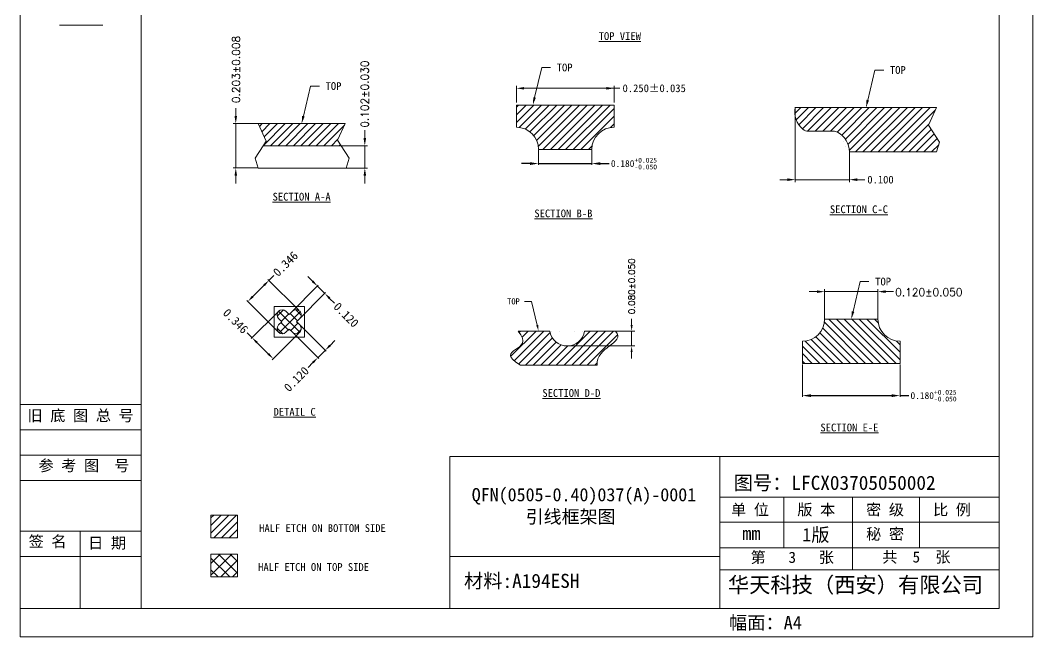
# Model space of a CAD drawing. Header units: millimetres. Extents: x 4026 to 4299, y 1527 to 1783.
# Drawn here: x 4246.95 to 4258.7, y 1745.5 to 1752.66 of the extents above; entities that cross this region are included whole.
import ezdxf
from ezdxf.enums import TextEntityAlignment as Align

# ---------------------------------------------------------------- set-up
doc = ezdxf.new("R2010")
doc.units = ezdxf.units.MM
for name, color, linetype in [('1', 7, 'Continuous'), ('EACH', 4, 'Continuous'), ('图层1实体', 7, 'Continuous')]:
    doc.layers.add(name, color=color, linetype=linetype)
doc.layers.add('Half-etch', color=6, linetype='Continuous', lineweight=5)
doc.layers.add('标注线', color=3, linetype='Continuous', lineweight=18)
doc.styles.add('SIMPLEX', font='SIMPLEX')
doc.styles.get("Standard").update_dxf_attribs({"font": ''})
doc.styles.add('宋体', font='')
doc.styles.get('Standard').set_extended_font_data('SimSun')
doc.styles.get('宋体').set_extended_font_data('SimSun')
doc.dimstyles.new('ISO-25', dxfattribs={"dimtxt": 0.1, "dimasz": 0.08, "dimexe": 0.015, "dimexo": 0.015, "dimgap": 0.02, "dimtad": 0, "dimzin": 1, "dimdsep": 46, "dimtxsty": 'Standard', "dimcen": 0.1, "dimadec": 0, "dimazin": 0, "dimtfac": 1, "dimtmove": 0, "dimatfit": 3, "dimfxl": 1, "dimarcsym": 0})

# ---------------------------------------------------------------- blocks, each defined once
blk = doc.blocks.new('*D87')
at = {"layer": 'Defpoints', "color": 0}
for p in [(4250.482, 1749.488), (4250.069, 1749.245), (4250.154, 1749.16)]:
    blk.add_point(p, dxfattribs=at)
at = {"layer": '标注线', "color": 0, "lineweight": 5}
for p, q in [((4250.34, 1749.629), (4250.284, 1749.686)), ((4250.079, 1749.255), (4250.407, 1749.583)), ((4250.397, 1749.573), (4250.482, 1749.488)), ((4250.164, 1749.17), (4250.492, 1749.498)), ((4250.538, 1749.431), (4250.595, 1749.375))]:
    blk.add_line(p, q, dxfattribs=at)
at = {"layer": '标注线', "color": 0}
for points in [[(4250.331, 1749.62), (4250.35, 1749.639), (4250.397, 1749.573)], [(4250.548, 1749.441), (4250.529, 1749.422), (4250.482, 1749.488)]]:
    blk.add_solid(points, dxfattribs=at)
at = {"layer": '标注线', "color": 0, "lineweight": 5, "insert": (4250.73, 1749.239), "char_height": 0.1, "attachment_point": 5, "rotation": 315}
blk.add_mtext('0.120', dxfattribs=at)
blk = doc.blocks.new('*D88')
at = {"layer": 'Defpoints', "color": 0}
for p in [(4249.834, 1749.639), (4250.191, 1749.282), (4249.946, 1749.037)]:
    blk.add_point(p, dxfattribs=at)
at = {"layer": '标注线', "color": 0, "lineweight": 5}
for p, q in [((4249.834, 1749.639), (4249.891, 1749.696)), ((4249.646, 1749.451), (4249.777, 1749.583)), ((4250.181, 1749.293), (4249.823, 1749.65)), ((4249.936, 1749.048), (4249.579, 1749.405))]:
    blk.add_line(p, q, dxfattribs=at)
at = {"layer": '标注线', "color": 0}
for points in [[(4249.787, 1749.573), (4249.768, 1749.592), (4249.834, 1749.639)], [(4249.636, 1749.46), (4249.655, 1749.442), (4249.589, 1749.394)]]:
    blk.add_solid(points, dxfattribs=at)
at = {"layer": '标注线', "color": 0, "lineweight": 5, "insert": (4250.026, 1749.831), "char_height": 0.1, "attachment_point": 5, "rotation": 45}
blk.add_mtext('0.346', dxfattribs=at)
blk = doc.blocks.new('*D89')
at = {"layer": 'Defpoints', "color": 0}
for p in [(4249.946, 1749.282), (4250.191, 1749.037), (4249.884, 1748.73)]:
    blk.add_point(p, dxfattribs=at)
at = {"layer": '标注线', "color": 0, "lineweight": 5}
for p, q in [((4249.936, 1749.272), (4249.628, 1748.964)), ((4249.639, 1748.974), (4249.582, 1749.031)), ((4250.181, 1749.027), (4249.873, 1748.719)), ((4249.695, 1748.918), (4249.827, 1748.786))]:
    blk.add_line(p, q, dxfattribs=at)
at = {"layer": '标注线', "color": 0}
for points in [[(4249.705, 1748.927), (4249.686, 1748.908), (4249.639, 1748.974)], [(4249.818, 1748.777), (4249.836, 1748.796), (4249.884, 1748.73)]]:
    blk.add_solid(points, dxfattribs=at)
at = {"layer": '标注线', "color": 0, "lineweight": 5, "insert": (4249.447, 1749.167), "char_height": 0.1, "attachment_point": 5, "rotation": 315}
blk.add_mtext('0.346', dxfattribs=at)
blk = doc.blocks.new('*D90')
at = {"layer": 'Defpoints', "color": 0}
for p in [(4250.069, 1749.075), (4250.154, 1749.16), (4250.486, 1748.827)]:
    blk.add_point(p, dxfattribs=at)
at = {"layer": '标注线', "color": 0, "lineweight": 5}
for p, q in [((4250.164, 1749.149), (4250.497, 1748.816)), ((4250.079, 1749.064), (4250.412, 1748.732)), ((4250.543, 1748.884), (4250.599, 1748.94)), ((4250.401, 1748.742), (4250.486, 1748.827)), ((4250.345, 1748.686), (4250.288, 1748.629))]:
    blk.add_line(p, q, dxfattribs=at)
at = {"layer": '标注线', "color": 0}
for points in [[(4250.533, 1748.893), (4250.552, 1748.874), (4250.486, 1748.827)], [(4250.354, 1748.676), (4250.335, 1748.695), (4250.401, 1748.742)]]:
    blk.add_solid(points, dxfattribs=at)
at = {"layer": '标注线', "color": 0, "lineweight": 5, "insert": (4250.153, 1748.493), "char_height": 0.1, "attachment_point": 5, "rotation": 45}
blk.add_mtext('0.120', dxfattribs=at)
blk = doc.blocks.new('*D282')
at = {"layer": 'Defpoints', "color": 0}
for p in [(4252.963, 1751.16), (4253.581, 1751.16), (4253.581, 1750.996)]:
    blk.add_point(p, dxfattribs=at)
at = {"layer": '标注线', "color": 0, "lineweight": 5}
for p, q in [((4252.963, 1751.15), (4252.963, 1750.981)), ((4253.581, 1751.15), (4253.581, 1750.981))]:
    blk.add_line(p, q, dxfattribs=at)
at = {"layer": '标注线', "color": 0, "lineweight": -2}
for p, q in [((4252.863, 1750.996), (4252.763, 1750.996)), ((4252.963, 1750.996), (4253.581, 1750.996)), ((4253.681, 1750.996), (4253.781, 1750.996))]:
    blk.add_line(p, q, dxfattribs=at)
at = {"layer": '标注线', "color": 0}
for points in [[(4252.863, 1750.979), (4252.863, 1751.012), (4252.963, 1750.996)], [(4253.681, 1751.012), (4253.681, 1750.979), (4253.581, 1750.996)]]:
    blk.add_solid(points, dxfattribs=at)
at = {"layer": '标注线', "color": 0, "lineweight": 5, "insert": (4254.07, 1750.996), "char_height": 0.08, "attachment_point": 5}
blk.add_mtext('\\A1;0.180{\\H0.7x;\\S+0.025^ -0.050;}', dxfattribs=at)
blk = doc.blocks.new('*D287')
at = {"layer": 'Defpoints', "color": 0}
for p in [(4256.024, 1748.675), (4257.158, 1748.675), (4257.158, 1748.302)]:
    blk.add_point(p, dxfattribs=at)
at = {"layer": '标注线', "color": 0, "lineweight": 5}
for p, q in [((4256.024, 1748.665), (4256.024, 1748.287)), ((4257.158, 1748.665), (4257.158, 1748.287))]:
    blk.add_line(p, q, dxfattribs=at)
at = {"layer": '标注线', "color": 0, "lineweight": -2}
for p, q in [((4256.124, 1748.302), (4257.058, 1748.302)), ((4257.158, 1748.302), (4257.258, 1748.302))]:
    blk.add_line(p, q, dxfattribs=at)
at = {"layer": '标注线', "color": 0}
for points in [[(4256.124, 1748.318), (4256.124, 1748.285), (4256.024, 1748.302)], [(4257.058, 1748.285), (4257.058, 1748.318), (4257.158, 1748.302)]]:
    blk.add_solid(points, dxfattribs=at)
at = {"layer": '标注线', "color": 0, "lineweight": 5, "insert": (4257.546, 1748.302), "char_height": 0.08, "attachment_point": 5}
blk.add_mtext('\\A1;0.180{\\H0.7x;\\S+0.025^ -0.050;}', dxfattribs=at)

msp = doc.modelspace()

# ---------------------------------------------------------------- hatches: boundary and pattern name
at = {"layer": 'EACH', "lineweight": 5}
h = msp.add_hatch(dxfattribs=at)
h.set_pattern_fill('ANSI31', color=256, scale=0.5, style=0)
h.set_pattern_definition([(45, (3811.32552, 1438.43253), (-0.044194174, 0.044194174), [])])
h.paths.add_polyline_path([(4252.7054, 1751.6754), (4252.7054, 1751.4178, -0.4142136), (4252.9629, 1751.1602), (4253.5811, 1751.1602, -0.4142136), (4253.8387, 1751.4178), (4253.8387, 1751.6754)])
h = msp.add_hatch(dxfattribs=at)
h.set_pattern_fill('ANSI31', color=256, scale=0.5, style=0)
h.set_pattern_definition([(45, (3812.064734, 1438.43253), (-0.044194174, 0.044194174), [])])
edge = h.paths.add_edge_path()
edge.add_arc((4256.0943, 1751.4709), 0.1, 230.1314, 270)
edge.add_line((4256.0943, 1751.3709), (4256.3851, 1751.3709))
edge.add_line((4256.3851, 1751.3709), (4256.3851, 1751.3709))
edge.add_arc((4256.3851, 1751.2709), 0.1, 62.58165, 89.99931, ccw=False)
edge.add_arc((4256.3125, 1751.131), 0.2576, 0, 62.58186, ccw=False)
edge.add_line((4256.5701, 1751.131), (4257.581, 1751.131))
edge.add_line((4257.581, 1751.131), (4257.6149, 1751.2459))
edge.add_line((4257.6149, 1751.2459), (4257.4872, 1751.4426))
edge.add_line((4257.4872, 1751.4426), (4257.5813, 1751.6462))
edge.add_line((4257.5813, 1751.6462), (4255.9406, 1751.6462))
edge.add_arc((4256.1989, 1751.5961), 0.2632, 169.03409, 230.13118)
h = msp.add_hatch(dxfattribs=at)
h.set_pattern_fill('ANSI31', color=256, scale=0.5, style=0)
h.set_pattern_definition([(45, (3810.67942, 1438.2478), (-0.044194174, 0.044194174), [])])
h.paths.add_polyline_path([(4250.6302, 1751.267), (4250.6724, 1751.202), (4249.7671, 1751.202), (4249.8021, 1751.256), (4249.708, 1751.4596), (4250.7193, 1751.4596)])
h = msp.add_hatch(dxfattribs=at)
h.set_pattern_fill('ANSI31', color=256, scale=0.5, style=0)
h.set_pattern_definition([(315, (3814.644415, 2061.917456), (-0.044194174, -0.044194174), [])])
h.paths.add_polyline_path([(4256.0242, 1748.6746), (4256.0242, 1748.9322, 0.4142136), (4256.2818, 1749.1898), (4256.9, 1749.1898, 0.4142136), (4257.1576, 1748.9322), (4257.1576, 1748.6746)])
at = {"layer": 'EACH', "linetype": 'ByBlock', "lineweight": 5}
h = msp.add_hatch(dxfattribs=at)
h.set_pattern_fill('ANSI31', color=4, scale=0.02, style=0)
h.set_pattern_definition([(45, (3915.24243, 1754.3149), (-0.044901281, 0.044901281), [])])
edge = h.paths.add_edge_path()
edge.add_spline(control_points=[(4253.6444, 1748.6563), (4253.617, 1748.8663), (4253.9818, 1748.9083), (4253.8564, 1749.0495)], knot_values=[0, 0, 0, 0, 0.4031739, 0.4031739, 0.4031739, 0.4031739], degree=3, periodic=0)
edge.add_line((4253.8564, 1749.0495), (4253.497, 1749.0495))
edge.add_arc((4253.2949, 1749.0832), 0.2048, 189.4628, 350.5372, ccw=False)
edge.add_line((4253.0929, 1749.0495), (4252.7261, 1749.0495))
edge.add_spline(control_points=[(4252.7261, 1749.0495), (4252.9443, 1748.8037), (4252.4149, 1748.8563), (4252.7519, 1748.6563)], knot_values=[0, 0, 0, 0, 0.4031739, 0.4031739, 0.4031739, 0.4031739], degree=3, periodic=0)
edge.add_line((4252.7519, 1748.6563), (4253.6444, 1748.6563))
at = {"layer": 'EACH', "lineweight": 5}
h = msp.add_hatch(dxfattribs=at)
h.set_pattern_fill('ANSI31', color=256, scale=0.5, style=0)
h.set_pattern_definition([(45, (3807.70225, 1435.70738), (-0.044194174, 0.044194174), [])])
h.paths.add_polyline_path([(4249.1613, 1746.9139), (4249.1613, 1746.6496), (4249.4698, 1746.6496), (4249.4698, 1746.9139)])
at = {"layer": 'Half-etch', "lineweight": 0}
h = msp.add_hatch(dxfattribs=at)
h.set_pattern_fill('ANSI37', color=256, scale=0.024, angle=180)
h.set_pattern_definition([(135, (8490.33682, -19.88455), (0.0538815367, 0.0538815367), []), (45, (8490.33682, -19.88455), (0.0538815367, -0.0538815367), [])])
h.paths.add_polyline_path([(4250.1536, 1749.1597), (4250.1912, 1749.1973, 1), (4250.1063, 1749.2821), (4250.0688, 1749.2445), (4250.0312, 1749.2821, 1), (4249.9463, 1749.1973), (4249.9839, 1749.1597), (4249.9463, 1749.1221, 1), (4250.0312, 1749.0373), (4250.0688, 1749.0748), (4250.1063, 1749.0373, 1), (4250.1912, 1749.1221)])
at = {"layer": 'Half-etch', "lineweight": 5}
h = msp.add_hatch(dxfattribs=at)
h.set_pattern_fill('ANSI37', color=6, scale=0.03, style=0)
h.set_pattern_definition([(45, (-6.30413, -3.48597), (-0.067351921, 0.067351921), []), (135, (-6.30413, -3.48597), (-0.067351921, -0.067351921), [])])
h.paths.add_polyline_path([(4249.1613, 1746.4618), (4249.1613, 1746.1976), (4249.4698, 1746.1976), (4249.4698, 1746.4618)])

# ---------------------------------------------------------------- linework, layer by layer
at = {"color": 7, "lineweight": 5}
for p, q in [((4252.7054, 1751.4178), (4252.7054, 1751.6754)), ((4253.8387, 1751.6754), (4252.7054, 1751.6754)), ((4253.8387, 1751.4178), (4253.8387, 1751.6754)), ((4255.9412, 1751.6462), (4257.5813, 1751.6462)), ((4257.5813, 1751.6462), (4257.4872, 1751.4426)), ((4249.708, 1751.4596), (4250.7193, 1751.4596)), ((4249.708, 1751.4596), (4249.8021, 1751.256)), ((4250.7193, 1751.4596), (4250.6302, 1751.267)), ((4257.4872, 1751.4426), (4257.6149, 1751.2459)), ((4256.3851, 1751.3709), (4256.0943, 1751.3709)), ((4249.7671, 1751.202), (4249.6744, 1751.0592)), ((4249.8021, 1751.256), (4249.7671, 1751.202)), ((4250.6724, 1751.202), (4249.7671, 1751.202)), ((4250.6302, 1751.267), (4250.6724, 1751.202)), ((4250.6724, 1751.202), (4250.7651, 1751.0592)), ((4257.6149, 1751.2459), (4257.581, 1751.131)), ((4252.9629, 1751.1602), (4253.5811, 1751.1602)), ((4257.5813, 1751.131), (4256.5701, 1751.131)), ((4249.6744, 1751.0592), (4249.7082, 1750.9444)), ((4250.7651, 1751.0592), (4250.7312, 1750.9444)), ((4249.7082, 1750.9444), (4250.7315, 1750.9444)), ((4256.2818, 1749.1898), (4256.9, 1749.1898)), ((4256.0242, 1748.9322), (4256.0242, 1748.6746)), ((4257.1576, 1748.9322), (4257.1576, 1748.6746)), ((4257.1576, 1748.6746), (4256.0242, 1748.6746)), ((4249.1613, 1746.9139), (4249.1613, 1746.6496)), ((4249.4698, 1746.9139), (4249.1613, 1746.9139)), ((4249.4698, 1746.6496), (4249.4698, 1746.9139)), ((4249.1613, 1746.6496), (4249.4698, 1746.6496)), ((4249.1613, 1746.4618), (4249.1613, 1746.1976)), ((4249.4698, 1746.4618), (4249.1613, 1746.4618)), ((4249.4698, 1746.1976), (4249.4698, 1746.4618)), ((4249.1613, 1746.1976), (4249.4698, 1746.1976))]:
    msp.add_line(p, q, dxfattribs=at)
for centre, radius, start, end in [((4256.1989, 1751.5961), 0.2632, 169.03409, 230.13105), ((4252.7054, 1751.1602), 0.2576, 0, 90), ((4253.8387, 1751.1602), 0.2576, 90, 180), ((4256.0943, 1751.4709), 0.1, 230.13105, 270), ((4256.3851, 1751.2709), 0.1, 62.58186, 90), ((4256.3125, 1751.131), 0.2576, 0, 62.58186), ((4256.0242, 1749.1898), 0.2576, 270, 0), ((4257.1576, 1749.1898), 0.2576, 180, 270)]:
    msp.add_arc(centre, radius, start, end, dxfattribs=at)
at = {"layer": '1', "color": 7, "lineweight": 5}
for p, q in [((4252.7261, 1749.0495, 0.0582), (4253.0929, 1749.0495, 0.0582)), ((4253.497, 1749.0495, 0.0582), (4253.8564, 1749.0495, 0.0582)), ((4253.6444, 1748.6563, 0.0582), (4252.7519, 1748.6563, 0.0582))]:
    msp.add_line(p, q, dxfattribs=at)
msp.add_arc((4253.2949, 1749.0832, 0.0582), 0.2048, 189.4628, 350.5372, dxfattribs=at)
at = {"layer": '1', "color": 0, "lineweight": 5}
for points in [[(4252.7519, 1748.6563, 0.0582), (4252.4149, 1748.8563, 0.0582), (4252.9443, 1748.8037, 0.0582), (4252.7261, 1749.0495, 0.0582)], [(4253.6444, 1748.6563, 0.0582), (4253.617, 1748.8663, 0.0582), (4253.9818, 1748.9083, 0.0582), (4253.8564, 1749.0495, 0.0582)]]:
    msp.add_open_spline(points, degree=3, dxfattribs=at)
at = {"layer": 'Half-etch', "lineweight": 0}
msp.add_lwpolyline([(4250.1912, 1749.1973, 1), (4250.1063, 1749.2821), (4250.0688, 1749.2445), (4250.0312, 1749.2821, 1), (4249.9463, 1749.1973), (4249.9839, 1749.1597), (4249.9463, 1749.1221, 1), (4250.0312, 1749.0373), (4250.0688, 1749.0748), (4250.1063, 1749.0373, 1), (4250.1912, 1749.1221), (4250.1536, 1749.1597)], format="xyb", close=True, dxfattribs=at)
at = {"layer": '图层1实体', "color": 7, "lineweight": 5}
for p, q in [((4247.4024, 1752.6017, 0.0582), (4247.9066, 1752.6017, 0.0582)), ((4248.3526, 1748.197, 0.0582), (4246.9486, 1748.197, 0.0582)), ((4248.3526, 1747.903, 0.0582), (4246.9486, 1747.903, 0.0582)), ((4248.3526, 1747.609, 0.0582), (4246.9486, 1747.609, 0.0582)), ((4251.9333, 1747.5941, 0.0582), (4258.3057, 1747.5941, 0.0582)), ((4251.9333, 1745.831, 0.0582), (4251.9333, 1747.5941, 0.0582)), ((4255.0662, 1747.5941, 0.0582), (4255.0662, 1745.831, 0.0582)), ((4248.3526, 1747.315, 0.0582), (4246.9486, 1747.315, 0.0582)), ((4255.0662, 1747.1223, 0.0582), (4258.3057, 1747.1223, 0.0582)), ((4255.8074, 1747.1164, 0.0582), (4255.8074, 1746.5364, 0.0582)), ((4256.6051, 1747.1164, 0.0582), (4256.6051, 1746.2784, 0.0582)), ((4257.3822, 1747.1164, 0.0582), (4257.3822, 1746.5364, 0.0582)), ((4246.9486, 1746.7275, 0.0582), (4248.3526, 1746.7269, 0.0582)), ((4247.643, 1746.7275, 0.0582), (4247.643, 1745.8371, 0.0582)), ((4255.0662, 1746.834, 0.0582), (4258.3057, 1746.834, 0.0582)), ((4247.643, 1745.8371, 0.0582), (4247.643, 1746.7188, 0.0582)), ((4255.0662, 1746.5364, 0.0582), (4258.3057, 1746.5364, 0.0582)), ((4248.3526, 1746.4324, 0.0582), (4246.9486, 1746.4324, 0.0582)), ((4255.0662, 1746.4324, 0.0582), (4251.9333, 1746.4324, 0.0582)), ((4255.0662, 1746.2784, 0.0582), (4258.3057, 1746.2784, 0.0582)), ((4248.3517, 1745.8301, 0.0582), (4246.9526, 1745.8301, 0.0582))]:
    msp.add_line(p, q, dxfattribs=at)
at = {"layer": '图层1实体', "color": 7, "lineweight": 5, "elevation": 0.0582}
for points in [[(4246.9486, 1761.8162), (4258.6968, 1761.8162), (4258.6968, 1745.5022), (4246.9486, 1745.5022)], [(4248.3526, 1761.4854), (4258.3057, 1761.4854), (4258.3057, 1745.831), (4248.3526, 1745.831)]]:
    msp.add_lwpolyline(points, close=True, dxfattribs=at)
at = {"layer": '标注线', "lineweight": 5}
for p, q in [((4252.9167, 1751.7629), (4252.9994, 1752.1109)), ((4252.9994, 1752.1109), (4253.1015, 1752.1109)), ((4256.7828, 1751.7338), (4256.8655, 1752.0818)), ((4256.8655, 1752.0818), (4256.9675, 1752.0818)), ((4250.2344, 1751.5472), (4250.3171, 1751.8951)), ((4250.3171, 1751.8951), (4250.4192, 1751.8951)), ((4252.7054, 1751.7054), (4252.7054, 1751.8996)), ((4253.8387, 1751.7054), (4253.8387, 1751.8996)), ((4252.7954, 1751.8696), (4253.9068, 1751.8696)), ((4249.4493, 1751.5496), (4249.4493, 1751.6396)), ((4255.9406, 1751.6494), (4255.9406, 1750.7789)), ((4249.708, 1751.4596), (4249.4193, 1751.4596)), ((4249.4493, 1750.9449), (4249.4493, 1751.4596)), ((4250.9466, 1751.292), (4250.9466, 1751.382)), ((4250.6724, 1751.202), (4250.9766, 1751.202)), ((4250.9466, 1750.9444), (4250.9466, 1751.202)), ((4256.5701, 1751.131), (4256.5701, 1750.7789)), ((4249.708, 1750.9449), (4249.4193, 1750.9449)), ((4249.4493, 1750.8549), (4249.4493, 1750.7649)), ((4250.7315, 1750.9444), (4250.9766, 1750.9444)), ((4250.9466, 1750.8544), (4250.9466, 1750.7644)), ((4255.8506, 1750.8089), (4255.7606, 1750.8089)), ((4255.9412, 1750.8089), (4256.5701, 1750.8089)), ((4256.6601, 1750.8089), (4256.7501, 1750.8089)), ((4256.6117, 1749.2773), (4256.6944, 1749.6253)), ((4256.6944, 1749.6253), (4256.7965, 1749.6253)), ((4256.1918, 1749.5088), (4256.1018, 1749.5088)), ((4256.2818, 1749.1869), (4256.2818, 1749.5388)), ((4256.2818, 1749.5088), (4256.9, 1749.5088)), ((4256.9, 1749.1869), (4256.9, 1749.5388)), ((4256.99, 1749.5088), (4257.08, 1749.5088)), ((4252.8812, 1749.3956, 0.0582), (4252.8008, 1749.3956, 0.0582)), ((4252.9463, 1749.1215, 0.0582), (4252.8812, 1749.3956, 0.0582)), ((4254.0425, 1749.1215, 0.0582), (4254.0425, 1749.1935, 0.0582)), ((4253.533, 1749.0495, 0.0582), (4254.0785, 1749.0495, 0.0582)), ((4254.0425, 1748.8783, 0.0582), (4254.0425, 1749.0495, 0.0582)), ((4253.3309, 1748.8783, 0.0582), (4254.0785, 1748.8783, 0.0582)), ((4254.0425, 1748.8063, 0.0582), (4254.0425, 1748.7343, 0.0582))]:
    msp.add_line(p, q, dxfattribs=at)
msp.add_lwpolyline([(4249.8946, 1749.3383), (4250.2479, 1749.3383), (4250.2479, 1748.9815), (4249.8946, 1748.9815)], close=True, dxfattribs=at)
for points in [[(4252.7954, 1751.8846), (4252.7954, 1751.8546), (4252.7054, 1751.8696)], [(4253.7487, 1751.8846), (4253.7487, 1751.8546), (4253.8387, 1751.8696)], [(4252.9313, 1751.7595), (4252.8959, 1751.6754), (4252.9021, 1751.7664)], [(4256.7974, 1751.7303), (4256.762, 1751.6462), (4256.7682, 1751.7372)], [(4249.4343, 1751.5496), (4249.4643, 1751.5496), (4249.4493, 1751.4596)], [(4250.249, 1751.5437), (4250.2136, 1751.4596), (4250.2198, 1751.5506)], [(4250.9316, 1751.292), (4250.9616, 1751.292), (4250.9466, 1751.202)], [(4249.4343, 1750.8549), (4249.4643, 1750.8549), (4249.4493, 1750.9449)], [(4250.9316, 1750.8544), (4250.9616, 1750.8544), (4250.9466, 1750.9444)], [(4255.8506, 1750.8239), (4255.8506, 1750.7939), (4255.9406, 1750.8089)], [(4256.6601, 1750.8239), (4256.6601, 1750.7939), (4256.5701, 1750.8089)], [(4256.1918, 1749.4938), (4256.1918, 1749.5238), (4256.2818, 1749.5088)], [(4256.99, 1749.4938), (4256.99, 1749.5238), (4256.9, 1749.5088)], [(4256.6263, 1749.2739), (4256.5909, 1749.1898), (4256.5971, 1749.2808)], [(4252.9348, 1749.1188, 0.0582), (4252.9627, 1749.0526, 0.0582), (4252.9578, 1749.1243, 0.0582)], [(4254.0305, 1749.1215, 0.0582), (4254.0545, 1749.1215, 0.0582), (4254.0425, 1749.0495, 0.0582)], [(4254.0545, 1748.8063, 0.0582), (4254.0305, 1748.8063, 0.0582), (4254.0425, 1748.8783, 0.0582)]]:
    msp.add_solid(points, dxfattribs=at)

# ---------------------------------------------------------------- texts
at = {"layer": '图层1实体', "color": 7, "lineweight": 5, "style": '宋体'}
for s, height, p in [('图号：LFCX03705050002', 0.163918, (4255.2263, 1747.2077, 0.064)), ('单 位', 0.1292, (4255.1961, 1746.9127, 0.0582)), ('版 本', 0.1292, (4255.965, 1746.9127, 0.0582)), ('密 级', 0.1292, (4256.7628, 1746.9127, 0.0582)), ('比 例', 0.1292, (4257.5398, 1746.9127, 0.0582)), ('mm', 0.15504, (4255.3266, 1746.6264, 0.0582)), ('1版', 0.15504, (4256.0214, 1746.6089, 0.0582)), ('秘 密', 0.1292, (4256.7628, 1746.6304, 0.0582)), ('幅面：A4', 0.15504, (4255.1724, 1745.5884, 0.0582))]:
    msp.add_text(s, height=height, dxfattribs=at).set_placement(p)
at = {"layer": '图层1实体', "color": 7, "lineweight": 5, "attachment_point": 1, "style": '宋体'}
for s, insert, char_height in [('{\\fSimSun|b0|i0|c134|p2;旧 底 图 总 号}', (4247.0324, 1748.135, 0.0582), 0.129198), ('{\\fSimSun|b0|i0|c134|p2;参 考 图  号}', (4247.1595, 1747.5545, 0.0582), 0.129198), ('{\\fSimSun|b0|i0|c134|p2; 签 名}', (4246.9576, 1746.6736, 0.0582), 0.129198), ('{\\fSimSun|b0|i0|c134|p2; 日 期}', (4247.6482, 1746.6561, 0.0582), 0.129198), ('{\\fSimSun|b0|i0|c134|p2;第   \\fSimSun|b0|i0|c0|p2;3\\fSimSun|b0|i0|c134|p2;   张}', (4255.4223, 1746.4891, 0.0582), 0.129198), ('{\\fSimSun|b0|i0|c134|p2;共  5  张}', (4256.9502, 1746.4935, 0.0582), 0.129198), ('材料:A194ESH', (4252.0974, 1746.2329, 0.064), 0.16398), ('{\\fSimSun|b0|i0|c134|p2;华天科技（西安）有限公司}', (4255.1596, 1746.1954, 0.0582), 0.180878)]:
    msp.add_mtext(s, dxfattribs=dict(at, insert=insert, char_height=char_height))
at = {"layer": '图层1实体', "color": 7, "lineweight": 5, "insert": (4252.1871, 1747.2282, 0.0582), "char_height": 0.153154, "width": 4.227522, "attachment_point": 1, "style": '宋体'}
msp.add_mtext('{\\C256;QFN(0505-0.40)037(A)-0001\\P      引线框架图}', dxfattribs=at)
at = {"layer": '标注线', "lineweight": 5, "style": 'SIMPLEX'}
for s, p in [('0.203±0.008', (4249.4984, 1751.6979, 0.0582)), ('0.102±0.030', (4250.9916, 1751.4128))]:
    msp.add_text(s, height=0.09, rotation=90, dxfattribs=at).set_placement(p)
msp.add_text('0.120±0.050', height=0.09, dxfattribs=at).set_placement((4257.1023, 1749.4578))
at = {"layer": '标注线', "lineweight": 5}
for s, p in [('HALF ETCH ON BOTTOM SIDE', (4251.1903, 1746.7641)), ('HALF ETCH ON TOP SIDE', (4250.995, 1746.312))]:
    msp.add_text(s, height=0.09, dxfattribs=at).set_placement(p, align=Align.MIDDLE_RIGHT)
at = {"layer": '标注线', "lineweight": 5, "attachment_point": 5}
for s, insert, char_height in [('{\\LTOP VIEW}', (4253.9054, 1752.4753, 0.0582), 0.09), ('\\A1;TOP', (4253.2655, 1752.1109), 0.09), ('\\A1;TOP', (4257.1316, 1752.0818), 0.09), ('\\A1;TOP', (4250.5833, 1751.8951), 0.09), ('\\A1;0.250%%P0.035', (4254.3045, 1751.8696), 0.09), ('0.100', (4256.9301, 1750.8089), 0.09), ('\\A1;{\\LSECTION A-A}', (4250.2136, 1750.6104), 0.09), ('\\A1;{\\LSECTION C-C}', (4256.6799, 1750.4645), 0.09), ('\\A1;{\\LSECTION B-B}', (4253.2506, 1750.4166), 0.09), ('\\A1;TOP', (4256.9605, 1749.6253), 0.09), ('\\A1;TOP', (4252.6716, 1749.3956, 0.0582), 0.07088), ('\\A1;\\LDETAIL C', (4250.1324, 1748.113), 0.09), ('\\A1;\\LSECTION E-E', (4256.5695, 1747.931), 0.09)]:
    msp.add_mtext(s, dxfattribs=dict(at, insert=insert, char_height=char_height))

# ---------------------------------------------------------------- dimensions: what is measured, and where the dimension line sits
at = {"layer": '标注线', "lineweight": 5}
for base, p1, p2, picture, middle in [((4253.5811, 1750.9956), (4252.9629, 1751.1602), (4253.5811, 1751.1602), '*D282', (4254.0696, 1750.9956)), ((4257.1576, 1748.3016), (4256.0242, 1748.6746), (4257.1576, 1748.6746), '*D287', (4257.546, 1748.3016))]:
    dim = msp.add_linear_dim(base=base, p1=p1, p2=p2, text='0.180{\\H0.7x;\\S+0.025^ -0.050;}', dimstyle='ISO-25', override={"dimtxt": 0.08, "dimasz": 0.1, "dimexo": 0.01, "dimgap": 0.03, "dimdec": 3, "dimzin": 0, "dimtxsty": 'Standard', "dimtfac": 0.7, "dimtolj": 1, "dimlwe": 5}, dxfattribs=at)
    dim.commit()
    dim.dimension.update_dxf_attribs({"geometry": picture, "text_midpoint": middle, "dimtype": 160})
dim = msp.add_aligned_dim(p1=(4249.9463, 1749.0373), p2=(4250.1912, 1749.2821), distance=0.5052, dimstyle='ISO-25', override={"dimdec": 3, "dimcen": 0, "dimfxl": 0.0072, "dimlwd": 5, "dimlwe": 5, "dimarcsym": 2}, dxfattribs=at)
dim.commit()
dim.dimension.update_dxf_attribs({"geometry": '*D88', "text_midpoint": (4250.0262, 1749.8315)})
for base, p1, p2, angle, picture, middle in [((4250.4816, 1749.4877), (4250.0688, 1749.2445), (4250.1536, 1749.1597), 315, '*D87', (4250.7304, 1749.2389)), ((4249.8836, 1748.7296), (4249.9463, 1749.2821), (4250.1912, 1749.0373), 315, '*D89', (4249.4465, 1749.1667)), ((4250.4863, 1748.827), (4250.0688, 1749.0748), (4250.1536, 1749.1597), 45, '*D90', (4250.1527, 1748.4934))]:
    dim = msp.add_linear_dim(base=base, p1=p1, p2=p2, angle=angle, dimstyle='ISO-25', override={"dimdec": 3, "dimcen": 0, "dimfxl": 0.0072, "dimlwd": 5, "dimlwe": 5, "dimarcsym": 2}, dxfattribs=at)
    dim.commit()
    dim.dimension.update_dxf_attribs({"geometry": picture, "text_midpoint": middle, "dimtype": 161})

# ---------------------------------------------------------------- next in the draw order: texts
at = {"layer": '标注线', "lineweight": 5, "insert": (4254.0438, 1749.571, 0.0582), "char_height": 0.075, "attachment_point": 5, "rotation": 90, "style": 'SIMPLEX', "bg_fill": 2}
msp.add_mtext('\\A1;0.080%%P0.050', dxfattribs=at)
at = {"layer": '标注线', "lineweight": 5, "insert": (4253.3435, 1748.3314, 0.0234), "char_height": 0.09, "attachment_point": 5, "bg_fill": 2}
msp.add_mtext('{\\LSECTION D-D}', dxfattribs=at)

doc.saveas('drawing.dxf')
